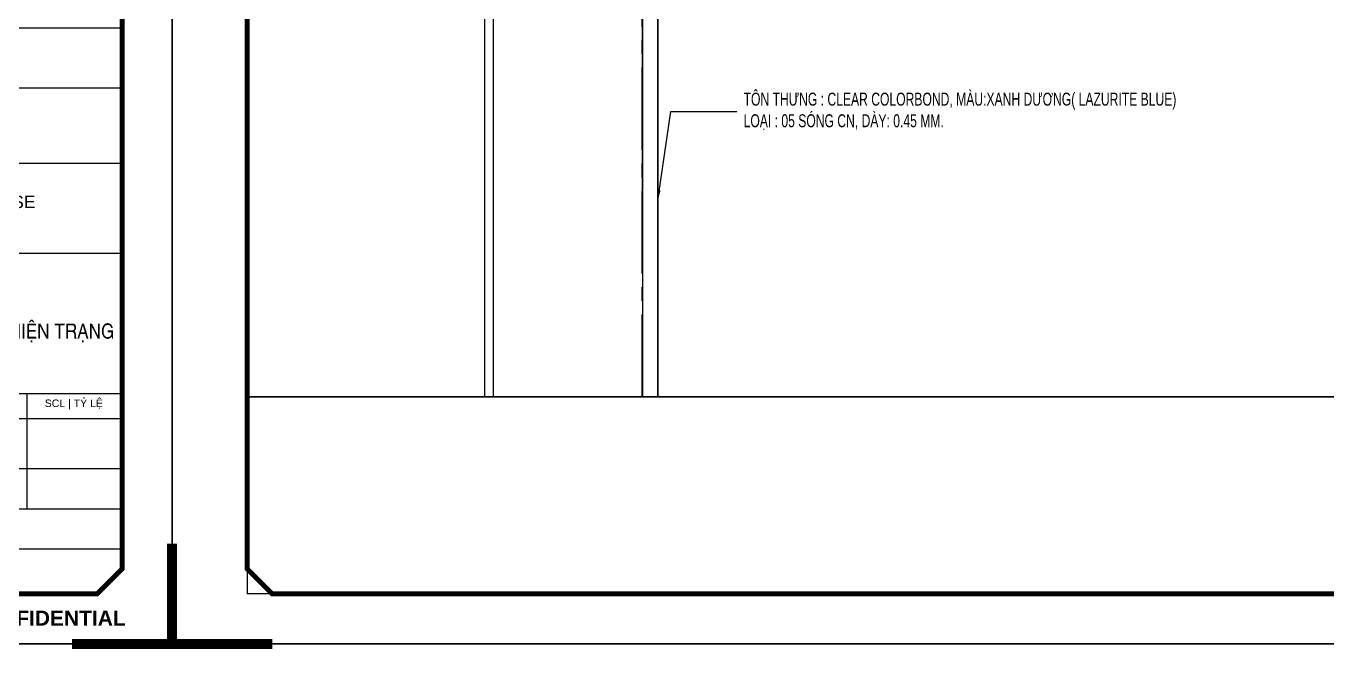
# Model space of a CAD drawing. Header units: inches. Extents: x 340055 to 349452, y -34649 to -30845.
# Drawn here: x 347588.6 to 347889.6, y -32778.7 to -32634.5 of the extents above; entities that cross this region are included whole.
import ezdxf
from ezdxf.enums import TextEntityAlignment as Align

# ---------------------------------------------------------------- set-up
doc = ezdxf.new("R2010")
doc.units = ezdxf.units.IN
doc.header["$MEASUREMENT"] = 0
doc.linetypes.add('CENTER2', pattern=[28.574999999999996, 19.05, -3.174999999999999, 3.174999999999999, -3.174999999999999])
for name, color, linetype in [('0 @ 1', 7, 'Continuous'), ('2', 2, 'Continuous'), ('3', 3, 'Continuous'), ('NET IN', 3, 'Continuous')]:
    doc.layers.add(name, color=color, linetype=linetype)
doc.layers.add('Cover text', color=7, linetype='Continuous', true_color=0x52370f)
for name, color, linetype, lineweight in [('TEXT @ 1', 7, 'Continuous', 20), ('TL-TIILE BLOCK A2$0$TL-TITLE BLOCK - TEXT @ 1', 7, 'Continuous', 25), ('TL-TIILE BLOCK A2$0$TL-TITLE BLOCK 1', 7, 'Continuous', 50), ('TL-TIILE BLOCK A2$0$TL-TITLE BLOCK 2', 7, 'Continuous', 25)]:
    doc.layers.add(name, color=color, linetype=linetype, lineweight=lineweight)
doc.styles.add('ST1H', font='vnshxh.shx', dxfattribs={"width": 0.7})
doc.styles.add('TIEU DE', font='', dxfattribs={"width": 0.8})
doc.styles.add('TL-TIILE BLOCK A2$0$MEP-TEXT T.BLOCK 1', font='arial.ttf', dxfattribs={"height": 1.5})
doc.styles.add('TL-TIILE BLOCK A2$0$MEP-TEXT T.BLOCK 3', font='arial.ttf', dxfattribs={"height": 3})
doc.styles.get('TIEU DE').set_extended_font_data('.VnArial NarrowH')
doc.dimstyles.new('3', dxfattribs={"dimtxt": 3.5, "dimasz": 1.8, "dimexe": 1, "dimexo": 0, "dimgap": 1, "dimtad": 1, "dimdec": 0, "dimlfac": 3, "dimzin": 0, "dimdsep": 46, "dimtxsty": 'ST1H', "dimblk": 'OBLIQUE', "dimcen": 1, "dimdle": 1, "dimclrd": 8, "dimclre": 8, "dimclrt": 3, "dimadec": 0, "dimazin": 0, "dimtfac": 1, "dimtdec": 0, "dimtix": 1, "dimtofl": 0, "dimtmove": 1, "dimatfit": 3, "dimfxl": 0, "dimtolj": 1, "dimtzin": 0, "dimlwd": -1, "dimlwe": -1, "dimarcsym": 0})

# ---------------------------------------------------------------- blocks, each defined once
blk = doc.blocks.new('_Oblique')
at = {"color": 0, "linetype": 'ByBlock', "lineweight": -2}
blk.add_line((-0.5, -0.5), (0.5, 0.5), dxfattribs=at)
blk = doc.blocks.new('kt kien truc 1')
at = {"layer": 'Defpoints'}
for p in [(15, 15), (20, 10)]:
    blk.add_line(p, (15, 10), dxfattribs=at)
at = {"layer": 'Defpoints', "color": 8}
blk.add_lwpolyline([(0, 0), (594, 0), (594, 420), (0, 420)], close=True, dxfattribs=at)
at = {"layer": 'Defpoints', "color": 8, "const_width": 2}
for points in [[(0, 20), (0, 0), (20, 0)], [(594, 20), (594, 0), (574, 0)]]:
    blk.add_lwpolyline(points, dxfattribs=at)
at = {"layer": 'TL-TIILE BLOCK A2$0$TL-TITLE BLOCK 1', "const_width": 1}
blk.add_lwpolyline([(20, 10), (579, 10), (584, 15), (584, 405), (579, 410), (20, 410), (15, 405), (15, 15)], close=True, dxfattribs=at)
at = {"layer": 'TL-TIILE BLOCK A2$0$TL-TITLE BLOCK 2'}
for p, q in [((509, 123), (584, 123)), ((509, 111), (584, 111)), ((509, 96), (584, 96)), ((509, 78), (584, 78)), ((509, 50), (584, 50)), ((565, 50), (565, 26.99999999999955)), ((509, 45), (584, 45)), ((509, 35), (584, 35)), ((509, 27), (584, 27)), ((509, 19), (584, 19))]:
    blk.add_line(p, q, dxfattribs=at)
at = {"layer": '0 @ 1', "insert": (536.7768449198611, 6.667532907898249), "char_height": 3, "attachment_point": 1, "style": 'TL-TIILE BLOCK A2$0$MEP-TEXT T.BLOCK 3'}
blk.add_mtext_dynamic_manual_height_columns('\\pt15;{\\fArial|b1|i0|c0|p34;TIALOC CONFIDENTIAL}', width=49.38585802008993, gutter_width=12.5, heights=[0], dxfattribs=at)
at = {"layer": 'TEXT @ 1', "insert": (516.3511247576871, 89.48801698903208), "char_height": 2.49999999999999, "attachment_point": 1, "style": 'TL-TIILE BLOCK A2$0$MEP-TEXT T.BLOCK 1'}
blk.add_mtext_dynamic_manual_height_columns('\\pi10.78205;{\\C1;POWDER WAREHOUSE\\P     KHU SƠN BỘT}', width=64.01465225190441, gutter_width=15, heights=[0], dxfattribs=at)
at = {"layer": 'TL-TIILE BLOCK A2$0$TL-TITLE BLOCK - TEXT @ 1', "insert": (568.5625351460858, 48.79472695068671), "char_height": 1.5, "attachment_point": 1, "style": 'TL-TIILE BLOCK A2$0$MEP-TEXT T.BLOCK 1'}
blk.add_mtext_dynamic_manual_height_columns('SCL | TỶ LỆ', width=37.61800927431796, gutter_width=15, heights=[0], dxfattribs=at)

msp = doc.modelspace()

# ---------------------------------------------------------------- linework, layer by layer
at = {"color": 8, "linetype": 'CENTER2'}
msp.add_line((347731.2723367161, -32720.32533779884), (347731.2723367162, -32400.38562172616), dxfattribs=at)
at = {"color": 8}
for points in [[(347639.8632851115, -32368.74548168194), (348209.2012144536, -32368.74548168194), (348209.2012144536, -32720.32533779884), (347639.8632851115, -32720.32533779884)], [(348209.2012144536, -32368.74548168194), (347639.8632851115, -32368.74548168194), (347639.8632851115, -32720.32533779884), (348209.2012144536, -32720.32533779884)]]:
    msp.add_lwpolyline(points, close=True, dxfattribs=at)
at = {"layer": '2'}
for p, q in [((347694.8973367137, -32720.32533779884), (347694.8973367137, -32368.74548168194)), ((347696.8973367139, -32720.32533779884), (347696.8973367139, -32368.74548168194))]:
    msp.add_line(p, q, dxfattribs=at)
at = {"layer": '3'}
for points in [[(347735.0222255319, -32720.32533779884), (347735.0222255319, -32536.76970852826), (347731.2723367144, -32536.76970852826), (347731.2723367144, -32680.35334035025)], [(347731.3973367139, -32536.76970852826), (347731.3973367139, -32720.32533779884)], [(347734.8972255331, -32720.32533779884), (347734.8972255331, -32536.76970852826)]]:
    msp.add_lwpolyline(points, dxfattribs=at)
at = {"layer": 'NET IN'}
msp.add_lwpolyline([(346933.689963382, -32290.91936402173), (347622.4698301618, -32290.91936402173), (347622.4698301618, -32777.5199178699), (346933.689963382, -32777.5199178699)], close=True, dxfattribs=at)

# ---------------------------------------------------------------- block references
at = {"layer": '3'}
ref = msp.add_blockref('kt kien truc 1', (346933.6899873526, -32777.5199178699), dxfattribs=dict(at, xscale=1.159562065285868, yscale=1.159562065285868, zscale=1.159562065285868))
ref.add_attrib('TENBANVE', 'CHI TIÕT: LI£N KÕT M¸I NHµ HIÖN TR¹NG', dxfattribs={"layer": 'Cover text', "ltscale": 0.5, "height": 3.478686195857604, "style": 'TIEU DE'}).set_placement((347569.1955254269, -32705.08712487695), align=Align.MIDDLE_CENTER)

# ---------------------------------------------------------------- leaders
at = {"color": 9}
msp.add_leader([(347735.0222255312, -32674.32921376891), (347737.9187434184, -32654.25454869802), (347754.7875630999, -32654.25454869802)], dimstyle='3', override={"dimgap": 1, "dimtad": 0}, dxfattribs=at)

# ---------------------------------------------------------------- next in the draw order: texts
at = {"layer": '3', "insert": (347754.7875630999, -32654.25454869802), "char_height": 3, "attachment_point": 4, "style": 'ST1H', "bg_fill": 2}
msp.add_mtext('\\A1;t«n TH¦NG : CLEAR COLORBOND, mµu:Xanh d\xad¬ng( Lazurite blue)\\PLo¹i : 05 SãNG CN, dµy: 0.45 mm.', dxfattribs=at)

# ---------------------------------------------------------------- next in the draw order: linework, layer by layer
at = {"layer": 'NET IN'}
msp.add_lwpolyline([(347622.4698301618, -32290.91936402173), (348311.2496969416, -32290.91936402173), (348311.2496969416, -32777.5199178699), (347622.4698301618, -32777.5199178699)], close=True, dxfattribs=at)

# ---------------------------------------------------------------- next in the draw order: block references
at = {"layer": '3', "xscale": 1.159562065285868, "yscale": 1.159562065285868, "zscale": 1.159562065285868}
msp.add_blockref('kt kien truc 1', (347622.4698541324, -32777.51991786989), dxfattribs=at)

doc.saveas('drawing.dxf')
